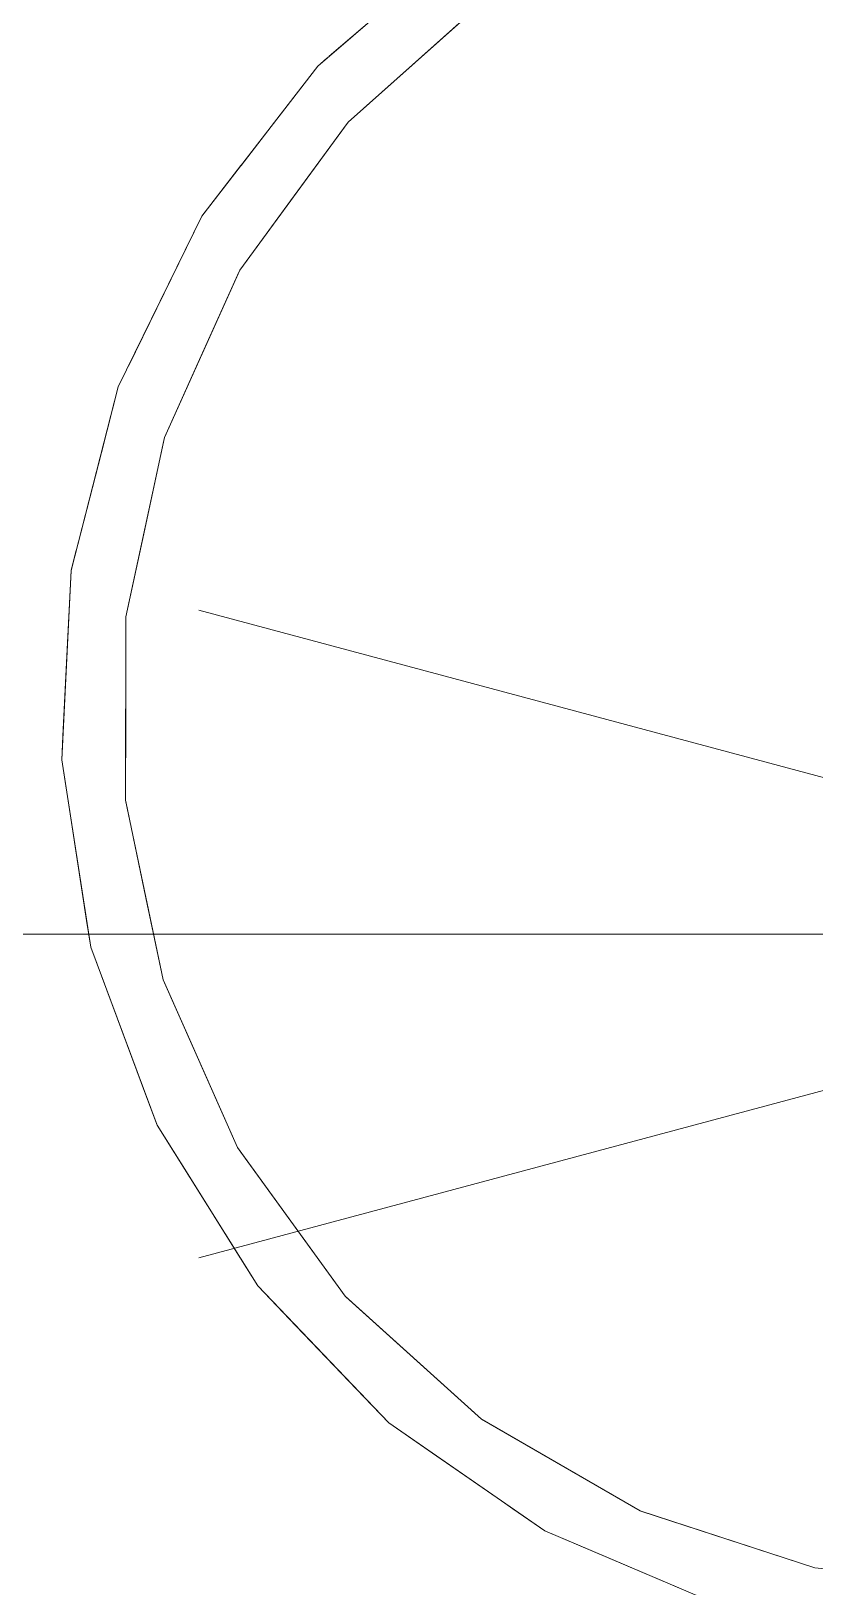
# Model space of a CAD drawing. Header units: millimetres. Extents: x 12827 to 109288, y -12264 to 68487.
# Drawn here: x 48618 to 48877, y 41542 to 42057 of the extents above; entities that cross this region are included whole.
import ezdxf

# ---------------------------------------------------------------- set-up
doc = ezdxf.new("R2010")
doc.units = ezdxf.units.MM
doc.layers.add('G-ANNO-TEXT', color=231, linetype='Continuous', lineweight=5)
doc.layers.add('Q-CASE', color=31, linetype='Continuous', lineweight=20)

# ---------------------------------------------------------------- blocks, each defined once
blk = doc.blocks.new('DLN_Cat Ladder - 750x750x5000 _WDH_-9766194-Copy of 2_F')
at = {"layer": 'Q-CASE'}
for p, q in [((328.34, -862.39), (309.61, -919.95)), ((328.34, -862.39), (309.61, -919.95)), ((328.34, -862.39), (309.61, -919.95)), ((328.34, -862.39), (309.61, -919.95)), ((328.34, -862.39), (309.61, -919.95)), ((328.34, -862.39), (309.61, -919.95)), ((328.34, -862.39), (309.61, -919.95)), ((328.34, -862.39), (309.61, -919.95)), ((328.34, -862.39), (309.61, -919.95)), ((322.67, -936.4), (335.36, -906.6)), ((322.67, -936.4), (335.36, -906.6)), ((322.67, -936.4), (335.36, -906.6)), ((322.67, -936.4), (335.36, -906.6)), ((322.67, -936.4), (335.36, -906.6)), ((322.67, -936.4), (335.36, -906.6)), ((322.67, -936.4), (335.36, -906.6)), ((322.67, -936.4), (335.36, -906.6)), ((322.67, -936.4), (335.36, -906.6)), ((309.55, -920.13), (279.28, -972.46)), ((309.55, -920.13), (279.28, -972.46)), ((309.55, -920.13), (279.28, -972.46)), ((309.55, -920.13), (279.28, -972.46)), ((309.55, -920.13), (279.28, -972.46)), ((309.55, -920.13), (279.28, -972.46)), ((309.55, -920.13), (279.28, -972.46)), ((309.55, -920.13), (279.28, -972.46)), ((309.55, -920.13), (279.28, -972.46)), ((305.67, -966.86), (308.86, -962.24)), ((305.67, -966.86), (308.86, -962.24)), ((305.67, -966.86), (308.86, -962.24)), ((305.67, -966.86), (308.86, -962.24)), ((305.67, -966.86), (308.86, -962.24)), ((305.67, -966.86), (308.86, -962.24)), ((305.67, -966.86), (308.86, -962.24)), ((305.67, -966.86), (308.86, -962.24)), ((305.67, -966.86), (308.86, -962.24)), ((290.41, -988.9), (305, -967.82)), ((290.41, -988.9), (305, -967.82)), ((290.41, -988.9), (305, -967.82)), ((290.41, -988.9), (305, -967.82)), ((290.41, -988.9), (305, -967.82)), ((290.41, -988.9), (305, -967.82)), ((290.41, -988.9), (305, -967.82)), ((290.41, -988.9), (305, -967.82)), ((290.41, -988.9), (305, -967.82)), ((-169.13, -995.55), (-190.21, -971.94)), ((-169.13, -995.55), (-190.21, -971.94)), ((-169.13, -995.55), (-190.21, -971.94)), ((-169.13, -995.55), (-190.21, -971.94)), ((-169.13, -995.55), (-190.21, -971.94)), ((-169.13, -995.55), (-190.21, -971.94)), ((-169.13, -995.55), (-190.21, -971.94)), ((-169.13, -995.55), (-190.21, -971.94)), ((-169.13, -995.55), (-190.21, -971.94)), ((279.14, -972.7), (238.69, -1017.51)), ((279.14, -972.7), (238.69, -1017.51)), ((279.14, -972.7), (238.69, -1017.51)), ((279.14, -972.7), (238.69, -1017.51)), ((279.14, -972.7), (238.69, -1017.51)), ((279.14, -972.7), (238.69, -1017.51)), ((279.14, -972.7), (238.69, -1017.51)), ((279.14, -972.7), (238.69, -1017.51)), ((279.14, -972.7), (238.69, -1017.51)), ((-194.34, -997.04), (-171.99, -1023.02)), ((-194.34, -997.04), (-171.99, -1023.02)), ((-194.34, -997.04), (-171.99, -1023.02)), ((-194.34, -997.04), (-171.99, -1023.02)), ((-194.34, -997.04), (-171.99, -1023.02)), ((-194.34, -997.04), (-171.99, -1023.02)), ((-194.34, -997.04), (-171.99, -1023.02)), ((-194.34, -997.04), (-171.99, -1023.02)), ((-194.34, -997.04), (-171.99, -1023.02)), ((-150.15, -1016.78), (-169.13, -995.55)), ((-150.15, -1016.78), (-169.13, -995.55)), ((-150.15, -1016.78), (-169.13, -995.55)), ((-150.15, -1016.78), (-169.13, -995.55)), ((-150.15, -1016.78), (-169.13, -995.55)), ((-150.15, -1016.78), (-169.13, -995.55)), ((-150.15, -1016.78), (-169.13, -995.55)), ((-150.15, -1016.78), (-169.13, -995.55)), ((-150.15, -1016.78), (-169.13, -995.55)), ((248.36, -1033.96), (271.85, -1011.52)), ((248.36, -1033.96), (271.85, -1011.52)), ((248.36, -1033.96), (271.85, -1011.52)), ((248.36, -1033.96), (271.85, -1011.52)), ((248.36, -1033.96), (271.85, -1011.52)), ((248.36, -1033.96), (271.85, -1011.52)), ((248.36, -1033.96), (271.85, -1011.52)), ((248.36, -1033.96), (271.85, -1011.52)), ((248.36, -1033.96), (271.85, -1011.52)), ((-124.07, -1035.88), (-149.71, -1017.11)), ((-124.07, -1035.88), (-149.71, -1017.11)), ((-124.07, -1035.88), (-149.71, -1017.11)), ((-124.07, -1035.88), (-149.71, -1017.11)), ((-124.07, -1035.88), (-149.71, -1017.11)), ((-124.07, -1035.88), (-149.71, -1017.11)), ((-124.07, -1035.88), (-149.71, -1017.11)), ((-124.07, -1035.88), (-149.71, -1017.11)), ((-124.07, -1035.88), (-149.71, -1017.11)), ((238.45, -1017.78), (190.8, -1052.29)), ((238.45, -1017.78), (190.8, -1052.29)), ((238.45, -1017.78), (190.8, -1052.29)), ((238.45, -1017.78), (190.8, -1052.29)), ((238.45, -1017.78), (190.8, -1052.29)), ((238.45, -1017.78), (190.8, -1052.29)), ((238.45, -1017.78), (190.8, -1052.29)), ((238.45, -1017.78), (190.8, -1052.29)), ((238.45, -1017.78), (190.8, -1052.29)), ((-101.65, -1052.29), (-124.07, -1035.88)), ((-101.65, -1052.29), (-124.07, -1035.88)), ((-101.65, -1052.29), (-124.07, -1035.88)), ((-101.65, -1052.29), (-124.07, -1035.88)), ((-101.65, -1052.29), (-124.07, -1035.88)), ((-101.65, -1052.29), (-124.07, -1035.88)), ((-101.65, -1052.29), (-124.07, -1035.88)), ((-101.65, -1052.29), (-124.07, -1035.88)), ((-101.65, -1052.29), (-124.07, -1035.88)), ((-150.15, -1041.19), (-135.87, -1052.22)), ((-150.15, -1041.19), (-135.87, -1052.22)), ((-150.15, -1041.19), (-135.87, -1052.22)), ((-150.15, -1041.19), (-135.87, -1052.22)), ((-150.15, -1041.19), (-135.87, -1052.22)), ((-150.15, -1041.19), (-135.87, -1052.22)), ((-150.15, -1041.19), (-135.87, -1052.22)), ((-150.15, -1041.19), (-135.87, -1052.22)), ((-150.15, -1041.19), (-135.87, -1052.22)), ((-135.78, -1052.29), (-122.95, -1062.2)), ((-135.78, -1052.29), (-122.95, -1062.2)), ((-135.78, -1052.29), (-122.95, -1062.2)), ((-135.78, -1052.29), (-122.95, -1062.2)), ((-135.78, -1052.29), (-122.95, -1062.2)), ((-135.78, -1052.29), (-122.95, -1062.2)), ((-135.78, -1052.29), (-122.95, -1062.2)), ((-135.78, -1052.29), (-122.95, -1062.2)), ((-135.78, -1052.29), (-122.95, -1062.2)), ((-101.15, -1052.65), (-101.65, -1052.29)), ((-101.15, -1052.65), (-101.65, -1052.29)), ((-101.15, -1052.65), (-101.65, -1052.29)), ((-101.15, -1052.65), (-101.65, -1052.29)), ((-101.15, -1052.65), (-101.65, -1052.29)), ((-101.15, -1052.65), (-101.65, -1052.29)), ((-101.15, -1052.65), (-101.65, -1052.29)), ((-101.15, -1052.65), (-101.65, -1052.29)), ((-101.15, -1052.65), (-101.65, -1052.29)), ((-71.57, -1065.94), (-100.7, -1052.86)), ((-71.57, -1065.94), (-100.7, -1052.86)), ((-71.57, -1065.94), (-100.7, -1052.86)), ((-71.57, -1065.94), (-100.7, -1052.86)), ((-71.57, -1065.94), (-100.7, -1052.86)), ((-71.57, -1065.94), (-100.7, -1052.86)), ((-71.57, -1065.94), (-100.7, -1052.86)), ((-71.57, -1065.94), (-100.7, -1052.86)), ((-71.57, -1065.94), (-100.7, -1052.86)), ((189.27, -1053.39), (164.28, -1064.46)), ((189.27, -1053.39), (164.28, -1064.46)), ((189.27, -1053.39), (164.28, -1064.46)), ((189.27, -1053.39), (164.28, -1064.46)), ((189.27, -1053.39), (164.28, -1064.46)), ((189.27, -1053.39), (164.28, -1064.46)), ((189.27, -1053.39), (164.28, -1064.46)), ((189.27, -1053.39), (164.28, -1064.46)), ((189.27, -1053.39), (164.28, -1064.46)), ((190.8, -1052.29), (189.27, -1053.39)), ((190.8, -1052.29), (189.27, -1053.39)), ((190.8, -1052.29), (189.27, -1053.39)), ((190.8, -1052.29), (189.27, -1053.39)), ((190.8, -1052.29), (189.27, -1053.39)), ((190.8, -1052.29), (189.27, -1053.39)), ((190.8, -1052.29), (189.27, -1053.39)), ((190.8, -1052.29), (189.27, -1053.39)), ((190.8, -1052.29), (189.27, -1053.39)), ((198.19, -1069.77), (225.8, -1052.48)), ((198.19, -1069.77), (225.8, -1052.48)), ((198.19, -1069.77), (225.8, -1052.48)), ((198.19, -1069.77), (225.8, -1052.48)), ((198.19, -1069.77), (225.8, -1052.48)), ((198.19, -1069.77), (225.8, -1052.48)), ((198.19, -1069.77), (225.8, -1052.48)), ((198.19, -1069.77), (225.8, -1052.48)), ((198.19, -1069.77), (225.8, -1052.48)), ((-45.76, -1077.53), (-71.57, -1065.94)), ((-45.76, -1077.53), (-71.57, -1065.94)), ((-45.76, -1077.53), (-71.57, -1065.94)), ((-45.76, -1077.53), (-71.57, -1065.94)), ((-45.76, -1077.53), (-71.57, -1065.94)), ((-45.76, -1077.53), (-71.57, -1065.94)), ((-45.76, -1077.53), (-71.57, -1065.94)), ((-45.76, -1077.53), (-71.57, -1065.94)), ((-45.76, -1077.53), (-71.57, -1065.94)), ((164.28, -1064.46), (134.02, -1077.87)), ((164.28, -1064.46), (134.02, -1077.87)), ((164.28, -1064.46), (134.02, -1077.87)), ((164.28, -1064.46), (134.02, -1077.87)), ((164.28, -1064.46), (134.02, -1077.87)), ((164.28, -1064.46), (134.02, -1077.87)), ((164.28, -1064.46), (134.02, -1077.87)), ((164.28, -1064.46), (134.02, -1077.87)), ((164.28, -1064.46), (134.02, -1077.87)), ((-98.3, -1075.37), (-69.43, -1089.5)), ((-98.3, -1075.37), (-69.43, -1089.5)), ((-98.3, -1075.37), (-69.43, -1089.5)), ((-98.3, -1075.37), (-69.43, -1089.5)), ((-98.3, -1075.37), (-69.43, -1089.5)), ((-98.3, -1075.37), (-69.43, -1089.5)), ((-98.3, -1075.37), (-69.43, -1089.5)), ((-98.3, -1075.37), (-69.43, -1089.5)), ((-98.3, -1075.37), (-69.43, -1089.5)), ((-13.93, -1084.39), (-45.32, -1077.62)), ((-13.93, -1084.39), (-45.32, -1077.62)), ((-13.93, -1084.39), (-45.32, -1077.62)), ((-13.93, -1084.39), (-45.32, -1077.62)), ((-13.93, -1084.39), (-45.32, -1077.62)), ((-13.93, -1084.39), (-45.32, -1077.62)), ((-13.93, -1084.39), (-45.32, -1077.62)), ((-13.93, -1084.39), (-45.32, -1077.62)), ((-13.93, -1084.39), (-45.32, -1077.62)), ((133.75, -1077.99), (106.64, -1083.69)), ((133.75, -1077.99), (106.64, -1083.69)), ((133.75, -1077.99), (106.64, -1083.69)), ((133.75, -1077.99), (106.64, -1083.69)), ((133.75, -1077.99), (106.64, -1083.69)), ((133.75, -1077.99), (106.64, -1083.69)), ((133.75, -1077.99), (106.64, -1083.69)), ((133.75, -1077.99), (106.64, -1083.69)), ((133.75, -1077.99), (106.64, -1083.69)), ((13.6, -1090.33), (-13.93, -1084.39)), ((13.6, -1090.33), (-13.93, -1084.39)), ((13.6, -1090.33), (-13.93, -1084.39)), ((13.6, -1090.33), (-13.93, -1084.39)), ((13.6, -1090.33), (-13.93, -1084.39)), ((13.6, -1090.33), (-13.93, -1084.39)), ((13.6, -1090.33), (-13.93, -1084.39)), ((13.6, -1090.33), (-13.93, -1084.39)), ((13.6, -1090.33), (-13.93, -1084.39)), ((106.64, -1083.69), (74.67, -1090.41)), ((106.64, -1083.69), (74.67, -1090.41)), ((106.64, -1083.69), (74.67, -1090.41)), ((106.64, -1083.69), (74.67, -1090.41)), ((106.64, -1083.69), (74.67, -1090.41)), ((106.64, -1083.69), (74.67, -1090.41)), ((106.64, -1083.69), (74.67, -1090.41)), ((106.64, -1083.69), (74.67, -1090.41)), ((106.64, -1083.69), (74.67, -1090.41)), ((141.89, -1094.91), (172.52, -1083.49)), ((141.89, -1094.91), (172.52, -1083.49)), ((141.89, -1094.91), (172.52, -1083.49)), ((141.89, -1094.91), (172.52, -1083.49)), ((141.89, -1094.91), (172.52, -1083.49)), ((141.89, -1094.91), (172.52, -1083.49)), ((141.89, -1094.91), (172.52, -1083.49)), ((141.89, -1094.91), (172.52, -1083.49)), ((141.89, -1094.91), (172.52, -1083.49)), ((46.35, -1090.41), (14, -1090.33)), ((46.35, -1090.41), (14, -1090.33)), ((46.35, -1090.41), (14, -1090.33)), ((46.35, -1090.41), (14, -1090.33)), ((46.35, -1090.41), (14, -1090.33)), ((46.35, -1090.41), (14, -1090.33)), ((46.35, -1090.41), (14, -1090.33)), ((46.35, -1090.41), (14, -1090.33)), ((46.35, -1090.41), (14, -1090.33)), ((74.33, -1090.48), (46.35, -1090.41)), ((74.33, -1090.48), (46.35, -1090.41)), ((74.33, -1090.48), (46.35, -1090.41)), ((74.33, -1090.48), (46.35, -1090.41)), ((74.33, -1090.48), (46.35, -1090.41)), ((74.33, -1090.48), (46.35, -1090.41)), ((74.33, -1090.48), (46.35, -1090.41)), ((74.33, -1090.48), (46.35, -1090.41)), ((74.33, -1090.48), (46.35, -1090.41)), ((-40.84, -1098.44), (-10.37, -1106.28)), ((-40.84, -1098.44), (-10.37, -1106.28)), ((-40.84, -1098.44), (-10.37, -1106.28)), ((-40.84, -1098.44), (-10.37, -1106.28)), ((-40.84, -1098.44), (-10.37, -1106.28)), ((-40.84, -1098.44), (-10.37, -1106.28)), ((-40.84, -1098.44), (-10.37, -1106.28)), ((-40.84, -1098.44), (-10.37, -1106.28)), ((-40.84, -1098.44), (-10.37, -1106.28)), ((81.68, -1108.36), (114.15, -1103.32)), ((81.68, -1108.36), (114.15, -1103.32)), ((81.68, -1108.36), (114.15, -1103.32)), ((81.68, -1108.36), (114.15, -1103.32)), ((81.68, -1108.36), (114.15, -1103.32)), ((81.68, -1108.36), (114.15, -1103.32)), ((81.68, -1108.36), (114.15, -1103.32)), ((81.68, -1108.36), (114.15, -1103.32)), ((81.68, -1108.36), (114.15, -1103.32)), ((19.95, -1109.56), (52.98, -1111.18)), ((19.95, -1109.56), (52.98, -1111.18)), ((19.95, -1109.56), (52.98, -1111.18)), ((19.95, -1109.56), (52.98, -1111.18)), ((19.95, -1109.56), (52.98, -1111.18)), ((19.95, -1109.56), (52.98, -1111.18)), ((19.95, -1109.56), (52.98, -1111.18)), ((19.95, -1109.56), (52.98, -1111.18)), ((19.95, -1109.56), (52.98, -1111.18))]:
    blk.add_line(p, q, dxfattribs=at)
at = {"layer": 'Q-CASE', "flags": 128}
for points in [[(-265.3, -802), (-258.94, -864.47), (-240.12, -924.37), (-209.62, -979.26), (-168.68, -1026.87), (-118.99, -1065.26), (-62.59, -1092.84), (-1.78, -1108.5), (60.94, -1111.57), (122.99, -1101.95), (181.82, -1080.02), (235.04, -1046.69), (280.44, -1003.31), (316.17, -951.68), (340.76, -893.91), (353.21, -832.36), (354.7, -802)], [(334.7, -802), (328.34, -862.39), (309.55, -920.13), (279.14, -972.7), (238.45, -1017.78), (189.27, -1053.39), (133.75, -1077.99), (74.33, -1090.48), (13.6, -1090.33), (-45.76, -1077.53), (-101.15, -1052.65), (-150.15, -1016.78), (-190.61, -971.5), (-220.75, -918.78), (-239.25, -860.94), (-245.3, -802)], [(308.86, -962.24), (316.17, -951.68), (322.67, -936.4)], [(308.86, -962.24), (316.17, -951.68), (322.67, -936.4)], [(308.86, -962.24), (316.17, -951.68), (322.67, -936.4)], [(308.86, -962.24), (316.17, -951.68), (322.67, -936.4)], [(308.86, -962.24), (316.17, -951.68), (322.67, -936.4)], [(308.86, -962.24), (316.17, -951.68), (322.67, -936.4)], [(308.86, -962.24), (316.17, -951.68), (322.67, -936.4)], [(308.86, -962.24), (316.17, -951.68), (322.67, -936.4)], [(308.86, -962.24), (316.17, -951.68), (322.67, -936.4)], [(271.85, -1011.52), (280.44, -1003.31), (290.41, -988.9)], [(271.85, -1011.52), (280.44, -1003.31), (290.41, -988.9)], [(271.85, -1011.52), (280.44, -1003.31), (290.41, -988.9)], [(271.85, -1011.52), (280.44, -1003.31), (290.41, -988.9)], [(271.85, -1011.52), (280.44, -1003.31), (290.41, -988.9)], [(271.85, -1011.52), (280.44, -1003.31), (290.41, -988.9)], [(271.85, -1011.52), (280.44, -1003.31), (290.41, -988.9)], [(271.85, -1011.52), (280.44, -1003.31), (290.41, -988.9)], [(271.85, -1011.52), (280.44, -1003.31), (290.41, -988.9)], [(-171.29, -1023.84), (-168.68, -1026.87), (-150.15, -1041.19)], [(-171.29, -1023.84), (-168.68, -1026.87), (-150.15, -1041.19)], [(-171.29, -1023.84), (-168.68, -1026.87), (-150.15, -1041.19)], [(-171.29, -1023.84), (-168.68, -1026.87), (-150.15, -1041.19)], [(-171.29, -1023.84), (-168.68, -1026.87), (-150.15, -1041.19)], [(-171.29, -1023.84), (-168.68, -1026.87), (-150.15, -1041.19)], [(-171.29, -1023.84), (-168.68, -1026.87), (-150.15, -1041.19)], [(-171.29, -1023.84), (-168.68, -1026.87), (-150.15, -1041.19)], [(-171.29, -1023.84), (-168.68, -1026.87), (-150.15, -1041.19)], [(226.1, -1052.29), (235.04, -1046.69), (248.36, -1033.96)], [(226.1, -1052.29), (235.04, -1046.69), (248.36, -1033.96)], [(226.1, -1052.29), (235.04, -1046.69), (248.36, -1033.96)], [(226.1, -1052.29), (235.04, -1046.69), (248.36, -1033.96)], [(226.1, -1052.29), (235.04, -1046.69), (248.36, -1033.96)], [(226.1, -1052.29), (235.04, -1046.69), (248.36, -1033.96)], [(226.1, -1052.29), (235.04, -1046.69), (248.36, -1033.96)], [(226.1, -1052.29), (235.04, -1046.69), (248.36, -1033.96)], [(226.1, -1052.29), (235.04, -1046.69), (248.36, -1033.96)], [(-122.95, -1062.2), (-118.99, -1065.26), (-98.3, -1075.37)], [(-122.95, -1062.2), (-118.99, -1065.26), (-98.3, -1075.37)], [(-122.95, -1062.2), (-118.99, -1065.26), (-98.3, -1075.37)], [(-122.95, -1062.2), (-118.99, -1065.26), (-98.3, -1075.37)], [(-122.95, -1062.2), (-118.99, -1065.26), (-98.3, -1075.37)], [(-122.95, -1062.2), (-118.99, -1065.26), (-98.3, -1075.37)], [(-122.95, -1062.2), (-118.99, -1065.26), (-98.3, -1075.37)], [(-122.95, -1062.2), (-118.99, -1065.26), (-98.3, -1075.37)], [(-122.95, -1062.2), (-118.99, -1065.26), (-98.3, -1075.37)], [(172.52, -1083.49), (181.82, -1080.02), (198.19, -1069.77)], [(172.52, -1083.49), (181.82, -1080.02), (198.19, -1069.77)], [(172.52, -1083.49), (181.82, -1080.02), (198.19, -1069.77)], [(172.52, -1083.49), (181.82, -1080.02), (198.19, -1069.77)], [(172.52, -1083.49), (181.82, -1080.02), (198.19, -1069.77)], [(172.52, -1083.49), (181.82, -1080.02), (198.19, -1069.77)], [(172.52, -1083.49), (181.82, -1080.02), (198.19, -1069.77)], [(172.52, -1083.49), (181.82, -1080.02), (198.19, -1069.77)], [(172.52, -1083.49), (181.82, -1080.02), (198.19, -1069.77)], [(-67.96, -1090.21), (-62.59, -1092.84), (-40.84, -1098.44)], [(-67.96, -1090.21), (-62.59, -1092.84), (-40.84, -1098.44)], [(-67.96, -1090.21), (-62.59, -1092.84), (-40.84, -1098.44)], [(-67.96, -1090.21), (-62.59, -1092.84), (-40.84, -1098.44)], [(-67.96, -1090.21), (-62.59, -1092.84), (-40.84, -1098.44)], [(-67.96, -1090.21), (-62.59, -1092.84), (-40.84, -1098.44)], [(-67.96, -1090.21), (-62.59, -1092.84), (-40.84, -1098.44)], [(-67.96, -1090.21), (-62.59, -1092.84), (-40.84, -1098.44)], [(-67.96, -1090.21), (-62.59, -1092.84), (-40.84, -1098.44)], [(114.15, -1103.32), (122.99, -1101.95), (141.89, -1094.91)], [(114.15, -1103.32), (122.99, -1101.95), (141.89, -1094.91)], [(114.15, -1103.32), (122.99, -1101.95), (141.89, -1094.91)], [(114.15, -1103.32), (122.99, -1101.95), (141.89, -1094.91)], [(114.15, -1103.32), (122.99, -1101.95), (141.89, -1094.91)], [(114.15, -1103.32), (122.99, -1101.95), (141.89, -1094.91)], [(114.15, -1103.32), (122.99, -1101.95), (141.89, -1094.91)], [(114.15, -1103.32), (122.99, -1101.95), (141.89, -1094.91)], [(114.15, -1103.32), (122.99, -1101.95), (141.89, -1094.91)], [(-8.53, -1106.76), (-1.78, -1108.5), (19.95, -1109.56)], [(-8.53, -1106.76), (-1.78, -1108.5), (19.95, -1109.56)], [(-8.53, -1106.76), (-1.78, -1108.5), (19.95, -1109.56)], [(-8.53, -1106.76), (-1.78, -1108.5), (19.95, -1109.56)], [(-8.53, -1106.76), (-1.78, -1108.5), (19.95, -1109.56)], [(-8.53, -1106.76), (-1.78, -1108.5), (19.95, -1109.56)], [(-8.53, -1106.76), (-1.78, -1108.5), (19.95, -1109.56)], [(-8.53, -1106.76), (-1.78, -1108.5), (19.95, -1109.56)], [(-8.53, -1106.76), (-1.78, -1108.5), (19.95, -1109.56)], [(52.98, -1111.18), (60.94, -1111.57), (81.68, -1108.36)], [(52.98, -1111.18), (60.94, -1111.57), (81.68, -1108.36)], [(52.98, -1111.18), (60.94, -1111.57), (81.68, -1108.36)], [(52.98, -1111.18), (60.94, -1111.57), (81.68, -1108.36)], [(52.98, -1111.18), (60.94, -1111.57), (81.68, -1108.36)], [(52.98, -1111.18), (60.94, -1111.57), (81.68, -1108.36)], [(52.98, -1111.18), (60.94, -1111.57), (81.68, -1108.36)], [(52.98, -1111.18), (60.94, -1111.57), (81.68, -1108.36)], [(52.98, -1111.18), (60.94, -1111.57), (81.68, -1108.36)]]:
    blk.add_lwpolyline(points, dxfattribs=at)

msp = doc.modelspace()

# ---------------------------------------------------------------- linework, layer by layer
at = {"layer": 'G-ANNO-TEXT', "color": 130}
for q in [(48673.07973, 41865.7667), (46455.04715, 41758.58702), (48673.07973, 41651.40734)]:
    msp.add_line((49073.07973, 41758.58702), q, dxfattribs=at)

# ---------------------------------------------------------------- block references
at = {"layer": 'Q-CASE', "rotation": 269.9999999999997}
msp.add_blockref('DLN_Cat Ladder - 750x750x5000 _WDH_-9766194-Copy of 2_F', (49739.29296, 41877.18579), dxfattribs=at)

doc.saveas('drawing.dxf')
